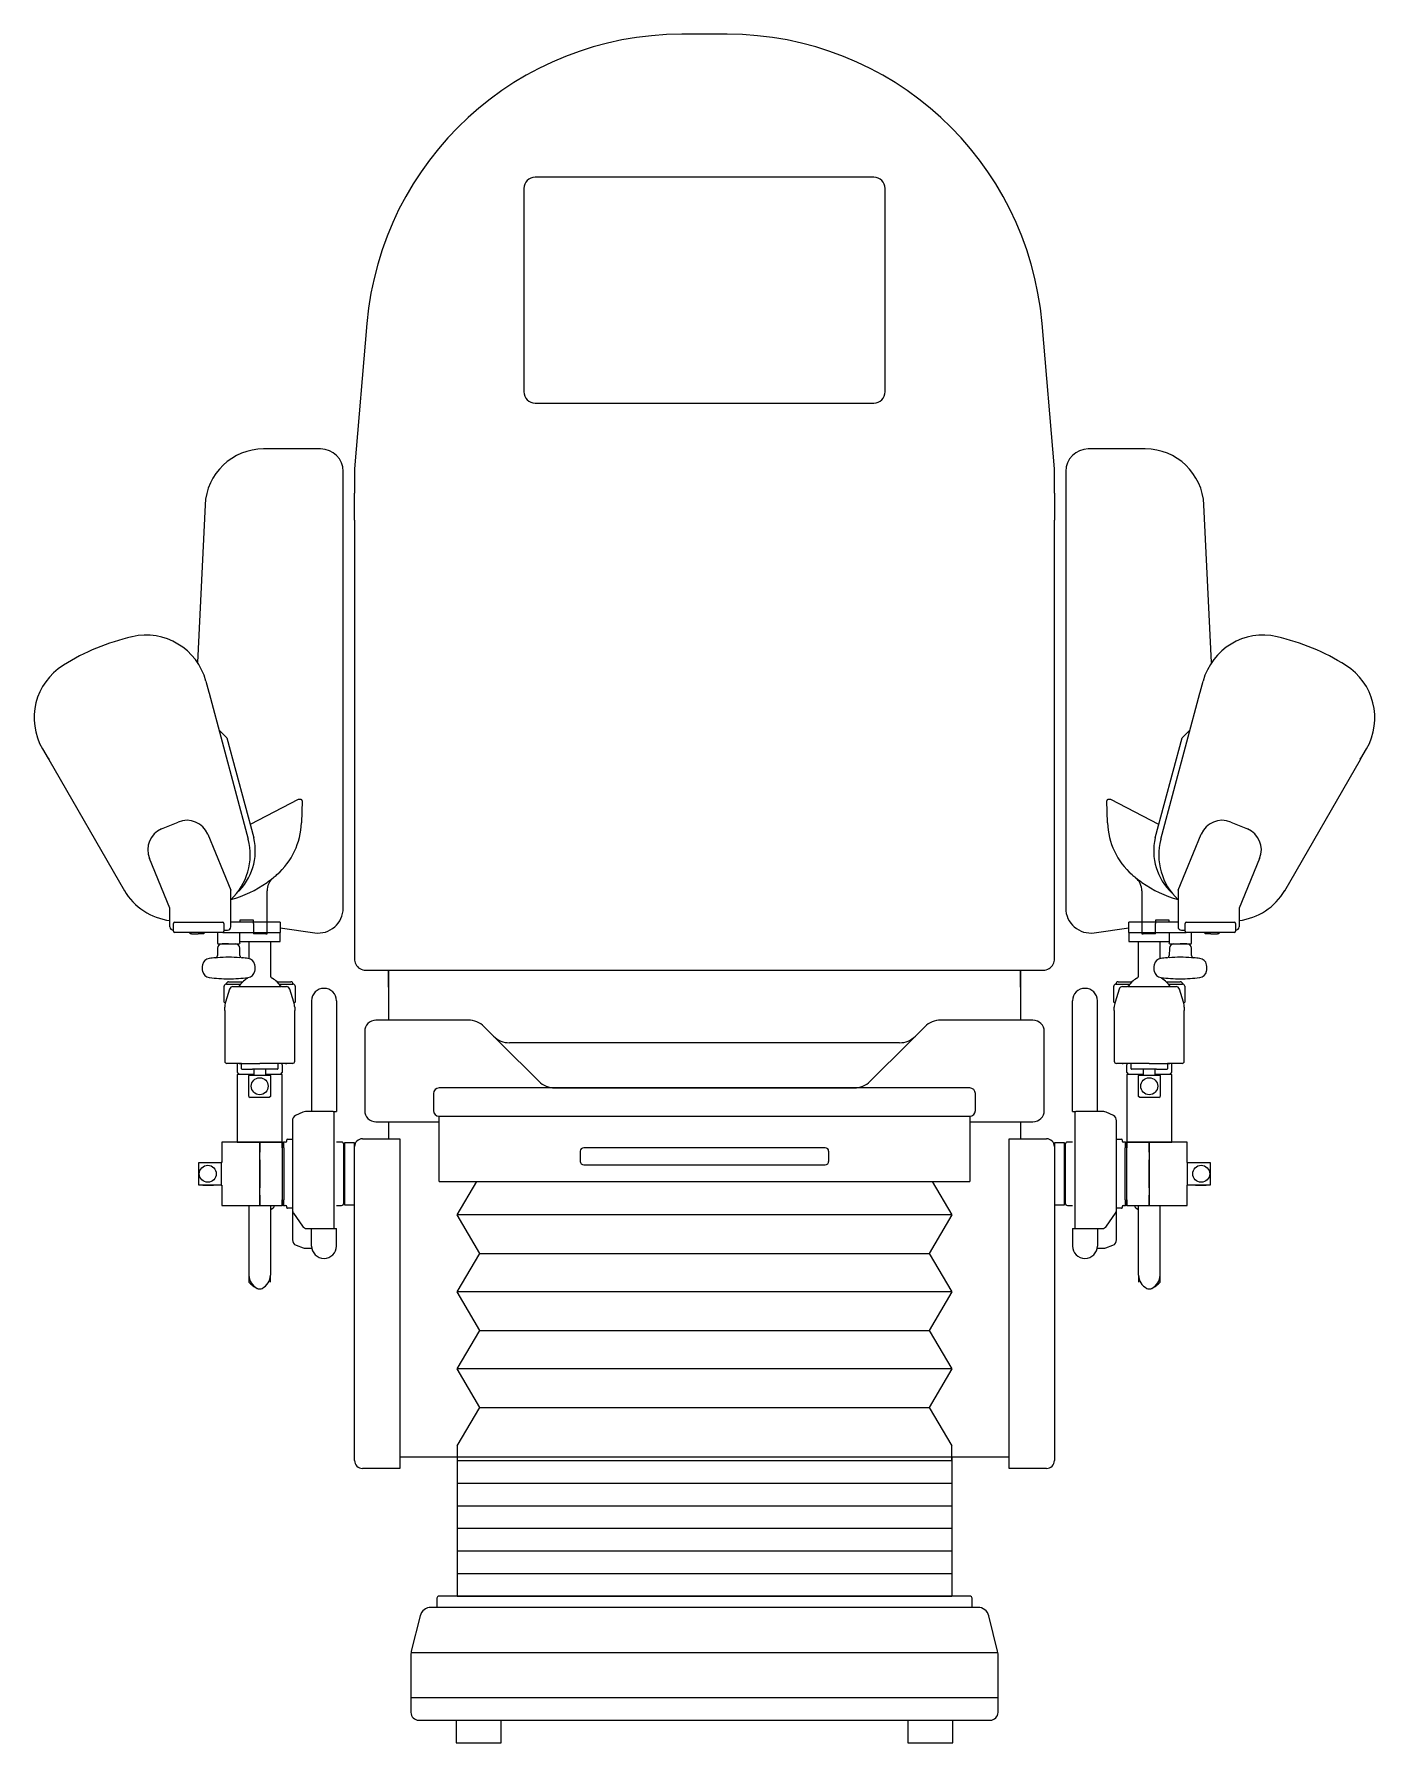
# Model space of a CAD drawing. Header units: metres. Extents: x 250.7 to 272.7, y -162.8 to -110.1.
# Drawn here: x 268.805 to 269.993, y -157.926 to -156.413 of the extents above; entities that cross this region are included whole.
import ezdxf

# ---------------------------------------------------------------- set-up
doc = ezdxf.new("R2010")
doc.units = ezdxf.units.M
doc.header["$MEASUREMENT"] = 0
doc.layers.add('A. muebles', color=152, linetype='Continuous', lineweight=15)

msp = doc.modelspace()

# ---------------------------------------------------------------- linework, layer by layer
at = {"layer": 'A. muebles'}
for p, q in [((269.3988, -156.4132), (269.3788, -156.4132)), ((269.4188, -156.4132), (269.3988, -156.4132)), ((269.5488, -156.5398), (269.2488, -156.5398)), ((269.2388, -156.5498), (269.2388, -156.7298)), ((269.5588, -156.7298), (269.5588, -156.5498)), ((269.0998, -156.6693), (269.0888, -156.7982)), ((269.7088, -156.7982), (269.6978, -156.6693)), ((269.2488, -156.7398), (269.5488, -156.7398)), ((269.0588, -156.7805), (269.0083, -156.7805)), ((269.7893, -156.7805), (269.7388, -156.7805)), ((269.0788, -157.1872), (269.0788, -156.8005)), ((269.0888, -156.7982), (269.0888, -156.8197)), ((269.7088, -156.8197), (269.7088, -156.7982)), ((269.7188, -156.8005), (269.7188, -157.1872)), ((268.9564, -156.83), (268.9496, -156.9696)), ((269.0888, -156.8437), (269.0888, -156.8197)), ((269.7088, -156.8197), (269.7088, -156.8437)), ((269.848, -156.9696), (269.8412, -156.83)), ((269.0888, -156.8437), (269.0888, -156.8897)), ((269.7088, -156.8897), (269.7088, -156.8437)), ((269.0888, -156.8847), (269.0888, -157.2322)), ((269.7088, -157.2322), (269.7088, -156.8847)), ((268.9572, -156.9862), (268.9597, -156.9958)), ((268.9597, -156.9958), (268.96, -156.9967)), ((268.96, -156.9967), (268.9947, -157.1262)), ((269.8029, -157.1262), (269.8376, -156.9967)), ((269.8376, -156.9967), (269.8379, -156.9958)), ((269.8379, -156.9958), (269.8404, -156.9862)), ((268.9688, -157.0296), (268.9758, -157.0363)), ((268.9758, -157.0363), (268.9995, -157.1249)), ((269.7981, -157.1249), (269.8219, -157.0363)), ((269.8219, -157.0363), (269.8288, -157.0296)), ((268.8124, -157.0462), (268.8174, -157.0547)), ((268.8174, -157.0547), (268.8179, -157.0556)), ((268.8179, -157.0556), (268.8849, -157.1717)), ((269.9128, -157.1717), (269.9798, -157.0556)), ((269.9798, -157.0556), (269.9803, -157.0547)), ((269.9803, -157.0547), (269.9852, -157.0462)), ((269.039, -157.091), (268.9964, -157.1131)), ((269.0415, -157.091), (269.0395, -157.0909)), ((269.0425, -157.092), (269.0418, -157.1116)), ((269.7558, -157.1116), (269.7551, -157.092)), ((269.7581, -157.0909), (269.7561, -157.091)), ((269.8013, -157.1131), (269.7586, -157.091)), ((268.9179, -157.117), (268.9327, -157.1109)), ((269.8649, -157.1109), (269.8797, -157.117)), ((268.9588, -157.1217), (268.9793, -157.1712)), ((269.8183, -157.1712), (269.8388, -157.1217)), ((268.9253, -157.1871), (268.9071, -157.1432)), ((269.8905, -157.1432), (269.8723, -157.1871)), ((268.9793, -157.1997), (268.9793, -157.1712)), ((269.0113, -157.21), (269.0113, -157.1719)), ((269.7863, -157.1719), (269.7863, -157.21)), ((269.8183, -157.1712), (269.8183, -157.1997)), ((268.9253, -157.2037), (268.9253, -157.1871)), ((269.8723, -157.1871), (269.8723, -157.2037)), ((268.9284, -157.2067), (268.9283, -157.2067)), ((268.9284, -157.2077), (268.9284, -157.2007)), ((268.9294, -157.1997), (268.9721, -157.1997)), ((268.9313, -157.2087), (268.9294, -157.2087)), ((268.9721, -157.2087), (268.9313, -157.2087)), ((268.9433, -157.21), (268.9433, -157.2087)), ((268.9443, -157.21), (268.9433, -157.21)), ((268.9443, -157.21), (268.9503, -157.21)), ((268.9553, -157.21), (268.9503, -157.21)), ((268.9553, -157.2087), (268.9553, -157.21)), ((268.9673, -157.2087), (268.9673, -157.2182)), ((268.9721, -157.2087), (269.0228, -157.2087)), ((268.9731, -157.2007), (268.9731, -157.2067)), ((268.9731, -157.2067), (268.9763, -157.2067)), ((268.9731, -157.2067), (268.9731, -157.2077)), ((269.0228, -157.1997), (268.9793, -157.1997)), ((268.9793, -157.2037), (268.9793, -157.1997)), ((268.9873, -157.2087), (268.9868, -157.2092)), ((268.9868, -157.2092), (268.9868, -157.2167)), ((268.9993, -157.1977), (268.9873, -157.1977)), ((268.9873, -157.1977), (268.9873, -157.1997)), ((268.9873, -157.2182), (268.9873, -157.2087)), ((268.9993, -157.2007), (268.9993, -157.1977)), ((268.9993, -157.2007), (268.9993, -157.21)), ((269.0043, -157.21), (268.9993, -157.21)), ((269.0103, -157.21), (269.0043, -157.21)), ((269.0103, -157.21), (269.0113, -157.21)), ((269.0228, -157.2092), (269.0223, -157.2087)), ((269.0228, -157.1997), (269.0228, -157.2087)), ((269.0228, -157.2045), (269.0537, -157.2089)), ((269.0228, -157.2167), (269.0228, -157.2092)), ((269.7439, -157.2089), (269.7748, -157.2045)), ((269.7748, -157.2087), (269.7748, -157.1997)), ((269.8183, -157.1997), (269.7748, -157.1997)), ((269.7748, -157.2087), (269.8256, -157.2087)), ((269.7753, -157.2087), (269.7748, -157.2092)), ((269.7748, -157.2092), (269.7748, -157.2167)), ((269.7863, -157.21), (269.7873, -157.21)), ((269.7933, -157.21), (269.7873, -157.21)), ((269.7983, -157.21), (269.7933, -157.21)), ((269.7983, -157.1977), (269.7983, -157.2007)), ((269.8103, -157.1977), (269.7983, -157.1977)), ((269.7983, -157.21), (269.7983, -157.2007)), ((269.8103, -157.1997), (269.8103, -157.1977)), ((269.8103, -157.2087), (269.8103, -157.2182)), ((269.8108, -157.2092), (269.8103, -157.2087)), ((269.8108, -157.2167), (269.8108, -157.2092)), ((269.8183, -157.1997), (269.8183, -157.2037)), ((269.8213, -157.2067), (269.8246, -157.2067)), ((269.8246, -157.2067), (269.8246, -157.2007)), ((269.8246, -157.2077), (269.8246, -157.2067)), ((269.8256, -157.1997), (269.8683, -157.1997)), ((269.8663, -157.2087), (269.8256, -157.2087)), ((269.8303, -157.2182), (269.8303, -157.2087)), ((269.8423, -157.21), (269.8423, -157.2087)), ((269.8473, -157.21), (269.8423, -157.21)), ((269.8473, -157.21), (269.8533, -157.21)), ((269.8543, -157.21), (269.8533, -157.21)), ((269.8543, -157.2087), (269.8543, -157.21)), ((269.8683, -157.2087), (269.8663, -157.2087)), ((269.8693, -157.2007), (269.8693, -157.2077)), ((269.8693, -157.2067), (269.8693, -157.2067)), ((268.9673, -157.2182), (268.9678, -157.2187)), ((268.9673, -157.2182), (268.9678, -157.2187)), ((268.9675, -157.2227), (268.9673, -157.2292)), ((268.9678, -157.2187), (268.9723, -157.2187)), ((268.9773, -157.2187), (268.9715, -157.2187)), ((268.9723, -157.2187), (268.9823, -157.2187)), ((268.9815, -157.2187), (268.9823, -157.2187)), ((268.9823, -157.2187), (268.9868, -157.2187)), ((268.9823, -157.2187), (268.9868, -157.2187)), ((268.9823, -157.2187), (268.9868, -157.2187)), ((268.9868, -157.2167), (269.0228, -157.2167)), ((268.9873, -157.2182), (268.9868, -157.2187)), ((268.9873, -157.2292), (268.9871, -157.2227)), ((268.9953, -157.2167), (268.9953, -157.2318)), ((269.0143, -157.2167), (269.0143, -157.2467)), ((269.7748, -157.2167), (269.8108, -157.2167)), ((269.7833, -157.2467), (269.7833, -157.2167)), ((269.8023, -157.2318), (269.8023, -157.2167)), ((269.8108, -157.2187), (269.8103, -157.2182)), ((269.8106, -157.2227), (269.8103, -157.2292)), ((269.8108, -157.2187), (269.8153, -157.2187)), ((269.8108, -157.2187), (269.8153, -157.2187)), ((269.8108, -157.2187), (269.8153, -157.2187)), ((269.8153, -157.2187), (269.8253, -157.2187)), ((269.8153, -157.2187), (269.8161, -157.2187)), ((269.8261, -157.2187), (269.8203, -157.2187)), ((269.8253, -157.2187), (269.8298, -157.2187)), ((269.8298, -157.2187), (269.8303, -157.2182)), ((269.8298, -157.2187), (269.8303, -157.2182)), ((269.8303, -157.2292), (269.8301, -157.2227)), ((268.9753, -157.2544), (268.9878, -157.2544)), ((268.9773, -157.2524), (268.9897, -157.2524)), ((269.02, -157.2524), (269.0323, -157.2524)), ((269.0219, -157.2544), (269.0343, -157.2544)), ((269.0988, -157.2422), (269.3988, -157.2422)), ((269.1088, -157.2422), (269.3988, -157.2422)), ((269.1188, -157.2572), (269.1188, -157.2422)), ((269.1188, -157.2422), (269.1188, -157.2864)), ((269.3988, -157.2422), (269.6988, -157.2422)), ((269.3988, -157.2422), (269.6888, -157.2422)), ((269.6788, -157.2572), (269.6788, -157.2422)), ((269.6788, -157.2422), (269.6788, -157.2864)), ((269.7633, -157.2544), (269.7758, -157.2544)), ((269.7653, -157.2524), (269.7777, -157.2524)), ((269.808, -157.2524), (269.8203, -157.2524)), ((269.8099, -157.2544), (269.8223, -157.2544)), ((268.9733, -157.2704), (268.9733, -157.2564)), ((268.9733, -157.2704), (268.9743, -157.2713)), ((268.9782, -157.2588), (268.9745, -157.2705)), ((268.981, -157.2567), (268.9856, -157.2567)), ((268.9856, -157.2567), (268.9861, -157.2567)), ((268.9861, -157.2567), (269.0235, -157.2567)), ((269.024, -157.2567), (269.0235, -157.2567)), ((269.024, -157.2567), (269.0286, -157.2567)), ((269.024, -157.2567), (269.0286, -157.2567)), ((269.0351, -157.2705), (269.0315, -157.2588)), ((269.0363, -157.2704), (269.0354, -157.2713)), ((269.0363, -157.2564), (269.0363, -157.2704)), ((269.0508, -157.2692), (269.0508, -157.2894)), ((269.0728, -157.2692), (269.0728, -157.2894)), ((269.7248, -157.2894), (269.7248, -157.2692)), ((269.7468, -157.2894), (269.7468, -157.2692)), ((269.7613, -157.2704), (269.7613, -157.2564)), ((269.7623, -157.2713), (269.7613, -157.2704)), ((269.7662, -157.2588), (269.7625, -157.2705)), ((269.769, -157.2567), (269.7736, -157.2567)), ((269.769, -157.2567), (269.7736, -157.2567)), ((269.7741, -157.2567), (269.7736, -157.2567)), ((269.7741, -157.2567), (269.8115, -157.2567)), ((269.8115, -157.2567), (269.812, -157.2567)), ((269.812, -157.2567), (269.8166, -157.2567)), ((269.8231, -157.2705), (269.8195, -157.2588)), ((269.8234, -157.2713), (269.8243, -157.2704)), ((269.8243, -157.2564), (269.8243, -157.2704)), ((268.9738, -157.2777), (268.9738, -157.275)), ((268.9738, -157.2777), (268.9738, -157.3227)), ((269.0358, -157.275), (269.0358, -157.2777)), ((269.0358, -157.3227), (269.0358, -157.2777)), ((269.0358, -157.3227), (269.0358, -157.2777)), ((269.7618, -157.2777), (269.7618, -157.275)), ((269.7618, -157.2777), (269.7618, -157.3227)), ((269.7618, -157.2777), (269.7618, -157.3227)), ((269.8238, -157.275), (269.8238, -157.2777)), ((269.8238, -157.3227), (269.8238, -157.2777)), ((269.0508, -157.2894), (269.0508, -157.3673)), ((269.0728, -157.2894), (269.0728, -157.3673)), ((269.0978, -157.2964), (269.0978, -157.3664)), ((269.1895, -157.2864), (269.1078, -157.2864)), ((269.2037, -157.2922), (269.212, -157.3005)), ((269.212, -157.3005), (269.2178, -157.3064)), ((269.5857, -157.3005), (269.5798, -157.3064)), ((269.594, -157.2922), (269.5857, -157.3005)), ((269.6898, -157.2864), (269.6081, -157.2864)), ((269.6998, -157.3664), (269.6998, -157.2964)), ((269.7248, -157.3673), (269.7248, -157.2894)), ((269.7468, -157.3673), (269.7468, -157.2894)), ((269.2178, -157.3064), (269.252, -157.3405)), ((269.5715, -157.3064), (269.2261, -157.3064)), ((269.5798, -157.3064), (269.5457, -157.3405)), ((268.9866, -157.3247), (268.9758, -157.3247)), ((268.9866, -157.3247), (268.9758, -157.3247)), ((268.9866, -157.3247), (268.9758, -157.3247)), ((268.9808, -157.3247), (268.9808, -157.3249)), ((268.9818, -157.3249), (268.9808, -157.3249)), ((268.9888, -157.3249), (268.9818, -157.3249)), ((268.9888, -157.3249), (268.9818, -157.3249)), ((268.9848, -157.3249), (268.9848, -157.3324)), ((268.9866, -157.3247), (269.0048, -157.3247)), ((268.9866, -157.3247), (269.0048, -157.3247)), ((268.9888, -157.3259), (268.9888, -157.3249)), ((268.9888, -157.3259), (268.9888, -157.3249)), ((268.9888, -157.3262), (268.9888, -157.3259)), ((268.9888, -157.3262), (268.9888, -157.3259)), ((268.9888, -157.3286), (268.9888, -157.3262)), ((268.9888, -157.3289), (268.9888, -157.3286)), ((268.9888, -157.3294), (268.9888, -157.3289)), ((268.9888, -157.3294), (268.9888, -157.3289)), ((268.9893, -157.3299), (268.9985, -157.3299)), ((269.0006, -157.3299), (268.9985, -157.3299)), ((268.9998, -157.335), (268.9998, -157.3299)), ((269.009, -157.3299), (269.0006, -157.3299)), ((269.0338, -157.3247), (269.0048, -157.3247)), ((269.0203, -157.3299), (269.009, -157.3299)), ((269.0098, -157.3299), (269.0098, -157.335)), ((269.0208, -157.3249), (269.0208, -157.3294)), ((269.0278, -157.3249), (269.0208, -157.3249)), ((269.0278, -157.3249), (269.0208, -157.3249)), ((269.0248, -157.3259), (269.0248, -157.3249)), ((269.0248, -157.3259), (269.0248, -157.3324)), ((269.0278, -157.3249), (269.0288, -157.3249)), ((269.0278, -157.3249), (269.0288, -157.3249)), ((269.0288, -157.3249), (269.0288, -157.3247)), ((269.7928, -157.3247), (269.7638, -157.3247)), ((269.7688, -157.3247), (269.7688, -157.3249)), ((269.7688, -157.3249), (269.7698, -157.3249)), ((269.7688, -157.3249), (269.7698, -157.3249)), ((269.7768, -157.3249), (269.7698, -157.3249)), ((269.7768, -157.3249), (269.7698, -157.3249)), ((269.7728, -157.3249), (269.7728, -157.3259)), ((269.7728, -157.3324), (269.7728, -157.3259)), ((269.7768, -157.3294), (269.7768, -157.3249)), ((269.7886, -157.3299), (269.7773, -157.3299)), ((269.7878, -157.335), (269.7878, -157.3299)), ((269.797, -157.3299), (269.7886, -157.3299)), ((269.7928, -157.3247), (269.811, -157.3247)), ((269.7928, -157.3247), (269.811, -157.3247)), ((269.7992, -157.3299), (269.797, -157.3299)), ((269.7978, -157.3299), (269.7978, -157.335)), ((269.7992, -157.3299), (269.8083, -157.3299)), ((269.8158, -157.3249), (269.8088, -157.3249)), ((269.8088, -157.3249), (269.8088, -157.3259)), ((269.8158, -157.3249), (269.8088, -157.3249)), ((269.8088, -157.3249), (269.8088, -157.3259)), ((269.8088, -157.3259), (269.8088, -157.3262)), ((269.8088, -157.3259), (269.8088, -157.3262)), ((269.8088, -157.3262), (269.8088, -157.3286)), ((269.8088, -157.3286), (269.8088, -157.3289)), ((269.8088, -157.3289), (269.8088, -157.3294)), ((269.8088, -157.3289), (269.8088, -157.3294)), ((269.8218, -157.3247), (269.811, -157.3247)), ((269.8218, -157.3247), (269.811, -157.3247)), ((269.8218, -157.3247), (269.811, -157.3247)), ((269.8128, -157.3324), (269.8128, -157.3249)), ((269.8168, -157.3249), (269.8158, -157.3249)), ((269.8168, -157.3249), (269.8168, -157.3247)), ((268.9868, -157.3344), (268.9848, -157.3324)), ((268.9868, -157.3344), (268.9848, -157.3324)), ((268.9998, -157.3344), (268.9848, -157.3344)), ((268.9848, -157.3344), (268.9848, -157.3944)), ((268.9953, -157.3355), (268.9958, -157.335)), ((268.9953, -157.354), (268.9953, -157.3355)), ((268.9958, -157.335), (269.0138, -157.335)), ((269.0248, -157.3344), (269.0098, -157.3344)), ((269.0138, -157.335), (269.0143, -157.3355)), ((269.0143, -157.3355), (269.0143, -157.354)), ((269.0248, -157.3324), (269.0228, -157.3344)), ((269.0248, -157.3324), (269.0228, -157.3344)), ((269.0248, -157.3944), (269.0248, -157.3344)), ((269.7748, -157.3344), (269.7728, -157.3324)), ((269.7748, -157.3344), (269.7728, -157.3324)), ((269.7878, -157.3344), (269.7728, -157.3344)), ((269.7728, -157.3344), (269.7728, -157.3944)), ((269.7833, -157.3355), (269.7838, -157.335)), ((269.7833, -157.354), (269.7833, -157.3355)), ((269.7838, -157.335), (269.8018, -157.335)), ((269.8128, -157.3344), (269.7978, -157.3344)), ((269.8018, -157.335), (269.8023, -157.3355)), ((269.8023, -157.3355), (269.8023, -157.354)), ((269.8128, -157.3324), (269.8108, -157.3344)), ((269.8128, -157.3324), (269.8108, -157.3344)), ((269.8128, -157.3944), (269.8128, -157.3344)), ((268.9953, -157.354), (268.9963, -157.355)), ((268.9953, -157.354), (268.9963, -157.355)), ((269.0133, -157.355), (268.9963, -157.355)), ((269.0133, -157.355), (268.9963, -157.355)), ((269.0143, -157.354), (269.0133, -157.355)), ((269.1588, -157.3514), (269.1588, -157.3664)), ((269.3988, -157.3464), (269.1638, -157.3464)), ((269.2661, -157.3464), (269.5315, -157.3464)), ((269.6338, -157.3464), (269.3988, -157.3464)), ((269.6388, -157.3664), (269.6388, -157.3514)), ((269.7843, -157.355), (269.7833, -157.354)), ((269.8013, -157.355), (269.7843, -157.355)), ((269.8013, -157.355), (269.7843, -157.355)), ((269.8013, -157.355), (269.8023, -157.354)), ((269.8013, -157.355), (269.8023, -157.354)), ((269.0338, -157.3754), (269.0338, -157.4544)), ((269.0431, -157.3678), (269.0366, -157.3709)), ((269.0698, -157.3673), (269.0453, -157.3673)), ((269.0698, -157.3673), (269.0728, -157.3673)), ((269.0708, -157.47), (269.0708, -157.3683)), ((269.1078, -157.3764), (269.1638, -157.3764)), ((269.1188, -157.3764), (269.1188, -157.3914)), ((269.1638, -157.4294), (269.1638, -157.3714)), ((269.1638, -157.3714), (269.3988, -157.3714)), ((269.3988, -157.3714), (269.6338, -157.3714)), ((269.6338, -157.3714), (269.6338, -157.4294)), ((269.6338, -157.3764), (269.6898, -157.3764)), ((269.6788, -157.3764), (269.6788, -157.3914)), ((269.7248, -157.3673), (269.7278, -157.3673)), ((269.7268, -157.3683), (269.7268, -157.47)), ((269.7524, -157.3673), (269.7278, -157.3673)), ((269.761, -157.3709), (269.7545, -157.3678)), ((269.7638, -157.4544), (269.7638, -157.3754)), ((269.0958, -157.3914), (269.1288, -157.3914)), ((269.1288, -157.3914), (269.1288, -157.6834)), ((269.6688, -157.3914), (269.7018, -157.3914)), ((269.6688, -157.6834), (269.6688, -157.3914)), ((268.9713, -157.3944), (268.9713, -157.4124)), ((269.0048, -157.3944), (268.9713, -157.3944)), ((268.9848, -157.3944), (269.0248, -157.3944)), ((269.0048, -157.3944), (269.0048, -157.4034)), ((269.0073, -157.3944), (269.0048, -157.3944)), ((269.0048, -157.4034), (269.0048, -157.3944)), ((269.0048, -157.4414), (269.0048, -157.4034)), ((269.0183, -157.3944), (269.0073, -157.3944)), ((269.0248, -157.3944), (269.0183, -157.3944)), ((269.0248, -157.3994), (269.0248, -157.3944)), ((269.0248, -157.3954), (269.0248, -157.3994)), ((269.0248, -157.3994), (269.0248, -157.4224)), ((269.0263, -157.3944), (269.0258, -157.3944)), ((269.0263, -157.3994), (269.0263, -157.3944)), ((269.0278, -157.3944), (269.0263, -157.3944)), ((269.0263, -157.3994), (269.0263, -157.4454)), ((269.0288, -157.3934), (269.0288, -157.3924)), ((269.0293, -157.3919), (269.0338, -157.3919)), ((269.0773, -157.3944), (269.0728, -157.3944)), ((269.0793, -157.4464), (269.0793, -157.3964)), ((269.0793, -157.4484), (269.0793, -157.3984)), ((269.0798, -157.3949), (269.0798, -157.4224)), ((269.0888, -157.3949), (269.0798, -157.3949)), ((269.0888, -157.4224), (269.0888, -157.3949)), ((269.0888, -157.6764), (269.0888, -157.3984)), ((269.2888, -157.4024), (269.2888, -157.4114)), ((269.5058, -157.3994), (269.2918, -157.3994)), ((269.5088, -157.4024), (269.5088, -157.4114)), ((269.7178, -157.3949), (269.7088, -157.3949)), ((269.7088, -157.3949), (269.7088, -157.4224)), ((269.7088, -157.3984), (269.7088, -157.6764)), ((269.7178, -157.4224), (269.7178, -157.3949)), ((269.7183, -157.3964), (269.7183, -157.4464)), ((269.7183, -157.3984), (269.7183, -157.4484)), ((269.7248, -157.3944), (269.7203, -157.3944)), ((269.7638, -157.3919), (269.7683, -157.3919)), ((269.7688, -157.3924), (269.7688, -157.3934)), ((269.7713, -157.3944), (269.7698, -157.3944)), ((269.7718, -157.3944), (269.7713, -157.3944)), ((269.7713, -157.3944), (269.7713, -157.3994)), ((269.7713, -157.4454), (269.7713, -157.3994)), ((269.7793, -157.3944), (269.7728, -157.3944)), ((269.7728, -157.3944), (269.7728, -157.3994)), ((269.7728, -157.3944), (269.8128, -157.3944)), ((269.7728, -157.3994), (269.7728, -157.3954)), ((269.7728, -157.4224), (269.7728, -157.3994)), ((269.7903, -157.3944), (269.7793, -157.3944)), ((269.7928, -157.3944), (269.7903, -157.3944)), ((269.7928, -157.4034), (269.7928, -157.3944)), ((269.8263, -157.3944), (269.7928, -157.3944)), ((269.7928, -157.3944), (269.7928, -157.4034)), ((269.7928, -157.4034), (269.7928, -157.4414)), ((269.8263, -157.4124), (269.8263, -157.3944)), ((268.9508, -157.4324), (268.9508, -157.4124)), ((268.9508, -157.4124), (268.9708, -157.4124)), ((268.9708, -157.4124), (268.9708, -157.4159)), ((268.9713, -157.4124), (268.9708, -157.4124)), ((268.9708, -157.4124), (268.9708, -157.4324)), ((269.0048, -157.41), (269.0048, -157.4348)), ((269.2918, -157.4144), (269.5058, -157.4144)), ((269.7928, -157.4348), (269.7928, -157.41)), ((269.8268, -157.4124), (269.8263, -157.4124)), ((269.8268, -157.4159), (269.8268, -157.4124)), ((269.8268, -157.4124), (269.8468, -157.4124)), ((269.8268, -157.4324), (269.8268, -157.4124)), ((269.8468, -157.4124), (269.8468, -157.4324)), ((268.9708, -157.4324), (268.9508, -157.4324)), ((268.9543, -157.4324), (268.9563, -157.4324)), ((268.9563, -157.4324), (268.9613, -157.4324)), ((268.9604, -157.4324), (268.9638, -157.4324)), ((268.9613, -157.4324), (268.9633, -157.4324)), ((268.9708, -157.4289), (268.9708, -157.4324)), ((268.9708, -157.4324), (268.9713, -157.4324)), ((268.9713, -157.4324), (268.9713, -157.4504)), ((269.0248, -157.4224), (269.0248, -157.4454)), ((269.0798, -157.4224), (269.0798, -157.4499)), ((269.0888, -157.4499), (269.0888, -157.4224)), ((269.1638, -157.4294), (269.3988, -157.4294)), ((269.1798, -157.4589), (269.1971, -157.4294)), ((269.3988, -157.4294), (269.6338, -157.4294)), ((269.6005, -157.4294), (269.6178, -157.4589)), ((269.7088, -157.4224), (269.7088, -157.4499)), ((269.7178, -157.4499), (269.7178, -157.4224)), ((269.7728, -157.4454), (269.7728, -157.4224)), ((269.8263, -157.4504), (269.8263, -157.4324)), ((269.8263, -157.4324), (269.8268, -157.4324)), ((269.8268, -157.4324), (269.8268, -157.4289)), ((269.8468, -157.4324), (269.8268, -157.4324)), ((269.8338, -157.4324), (269.8372, -157.4324)), ((269.8343, -157.4324), (269.8363, -157.4324)), ((269.8363, -157.4324), (269.8413, -157.4324)), ((269.8413, -157.4324), (269.8433, -157.4324)), ((268.9713, -157.4504), (268.9878, -157.4504)), ((268.9878, -157.4504), (269.0008, -157.4504)), ((268.9953, -157.4504), (268.9953, -157.5122)), ((269.0008, -157.4504), (269.0048, -157.4504)), ((269.0048, -157.4414), (269.0048, -157.4504)), ((269.0048, -157.4504), (269.0048, -157.4414)), ((269.0048, -157.4504), (269.0073, -157.4504)), ((269.0073, -157.4504), (269.0183, -157.4504)), ((269.0143, -157.4504), (269.0143, -157.5122)), ((269.0153, -157.4539), (269.0173, -157.4519)), ((269.0173, -157.4504), (269.0173, -157.4519)), ((269.0183, -157.4504), (269.0248, -157.4504)), ((269.0248, -157.4504), (269.0248, -157.4454)), ((269.0248, -157.4454), (269.0248, -157.4494)), ((269.0258, -157.4504), (269.0263, -157.4504)), ((269.0263, -157.4504), (269.0263, -157.4454)), ((269.0263, -157.4504), (269.0278, -157.4504)), ((269.0288, -157.4524), (269.0288, -157.4514)), ((269.0728, -157.4504), (269.0773, -157.4504)), ((269.0798, -157.4499), (269.0888, -157.4499)), ((269.7088, -157.4499), (269.7178, -157.4499)), ((269.7203, -157.4504), (269.7248, -157.4504)), ((269.7688, -157.4514), (269.7688, -157.4524)), ((269.7698, -157.4504), (269.7713, -157.4504)), ((269.7713, -157.4454), (269.7713, -157.4504)), ((269.7713, -157.4504), (269.7718, -157.4504)), ((269.7728, -157.4454), (269.7728, -157.4504)), ((269.7728, -157.4494), (269.7728, -157.4454)), ((269.7728, -157.4504), (269.7793, -157.4504)), ((269.7793, -157.4504), (269.7903, -157.4504)), ((269.7803, -157.4519), (269.7803, -157.4504)), ((269.7803, -157.4519), (269.7823, -157.4539)), ((269.7833, -157.5122), (269.7833, -157.4504)), ((269.7903, -157.4504), (269.7928, -157.4504)), ((269.7928, -157.4504), (269.7928, -157.4414)), ((269.7928, -157.4414), (269.7928, -157.4504)), ((269.7928, -157.4504), (269.7968, -157.4504)), ((269.7968, -157.4504), (269.8098, -157.4504)), ((269.8023, -157.5122), (269.8023, -157.4504)), ((269.8098, -157.4504), (269.8263, -157.4504)), ((269.0153, -157.4539), (269.0143, -157.4539)), ((269.0338, -157.4529), (269.0293, -157.4529)), ((269.0338, -157.4544), (269.0338, -157.456)), ((269.0338, -157.456), (269.0338, -157.481)), ((269.0347, -157.4573), (269.0426, -157.4688)), ((269.1998, -157.493), (269.1798, -157.4589)), ((269.3498, -157.4589), (269.1798, -157.4589)), ((269.6178, -157.4589), (269.3498, -157.4589)), ((269.6178, -157.4589), (269.5978, -157.493)), ((269.755, -157.4688), (269.7629, -157.4573)), ((269.7683, -157.4529), (269.7638, -157.4529)), ((269.7638, -157.456), (269.7638, -157.4544)), ((269.7638, -157.481), (269.7638, -157.456)), ((269.7833, -157.4539), (269.7823, -157.4539)), ((269.0467, -157.471), (269.0698, -157.471)), ((269.0508, -157.4864), (269.0508, -157.471)), ((269.0698, -157.471), (269.0728, -157.471)), ((269.0728, -157.4765), (269.0728, -157.471)), ((269.0728, -157.4864), (269.0728, -157.4765)), ((269.7248, -157.471), (269.7278, -157.471)), ((269.7248, -157.471), (269.7248, -157.4765)), ((269.7248, -157.4765), (269.7248, -157.4864)), ((269.7278, -157.471), (269.7509, -157.471)), ((269.7468, -157.471), (269.7468, -157.4864)), ((269.037, -157.4856), (269.0432, -157.488)), ((269.045, -157.4884), (269.051, -157.4884)), ((269.1798, -157.527), (269.1998, -157.493)), ((269.1998, -157.493), (269.3498, -157.493)), ((269.3498, -157.493), (269.5978, -157.493)), ((269.5978, -157.493), (269.6178, -157.527)), ((269.7466, -157.4884), (269.7526, -157.4884)), ((269.7544, -157.488), (269.7606, -157.4856)), ((268.9953, -157.5122), (268.9953, -157.5183)), ((269.0143, -157.5183), (269.0143, -157.5122)), ((269.0143, -157.5183), (269.0143, -157.5122)), ((269.7833, -157.5122), (269.7833, -157.5183)), ((269.7833, -157.5122), (269.7833, -157.5183)), ((269.8023, -157.5183), (269.8023, -157.5122)), ((269.1998, -157.5611), (269.1798, -157.527)), ((269.3498, -157.527), (269.1798, -157.527)), ((269.6178, -157.527), (269.3498, -157.527)), ((269.6178, -157.527), (269.5978, -157.5611)), ((269.1798, -157.5952), (269.1998, -157.5611)), ((269.1998, -157.5611), (269.3498, -157.5611)), ((269.3498, -157.5611), (269.5978, -157.5611)), ((269.5978, -157.5611), (269.6178, -157.5952)), ((269.1998, -157.6293), (269.1798, -157.5952)), ((269.3498, -157.5952), (269.1798, -157.5952)), ((269.6178, -157.5952), (269.3498, -157.5952)), ((269.6178, -157.5952), (269.5978, -157.6293)), ((269.1798, -157.6634), (269.1998, -157.6293)), ((269.1998, -157.6293), (269.3498, -157.6293)), ((269.3498, -157.6293), (269.5978, -157.6293)), ((269.5978, -157.6293), (269.6178, -157.6634)), ((269.1798, -157.6634), (269.1798, -157.6734)), ((269.6178, -157.6764), (269.6178, -157.6634)), ((269.6688, -157.6734), (269.1288, -157.6734)), ((269.1798, -157.6734), (269.1798, -157.7964)), ((269.1798, -157.6764), (269.6178, -157.6764)), ((269.6178, -157.6734), (269.6178, -157.7964)), ((269.1288, -157.6834), (269.0958, -157.6834)), ((269.7018, -157.6834), (269.6688, -157.6834)), ((269.1798, -157.6964), (269.6178, -157.6964)), ((269.1798, -157.7164), (269.6178, -157.7164)), ((269.1798, -157.7364), (269.6178, -157.7364)), ((269.1798, -157.7564), (269.6178, -157.7564)), ((269.1798, -157.7764), (269.6178, -157.7764)), ((269.1618, -157.7984), (269.1618, -157.8064)), ((269.6338, -157.7964), (269.1638, -157.7964)), ((269.1798, -157.7964), (269.6178, -157.7964)), ((269.6358, -157.8064), (269.6358, -157.7984)), ((269.1469, -157.814), (269.1391, -157.8452)), ((269.641, -157.8064), (269.1566, -157.8064)), ((269.6585, -157.8452), (269.6507, -157.814)), ((269.1388, -157.8476), (269.1388, -157.8994)), ((269.1394, -157.8464), (269.6582, -157.8464)), ((269.6588, -157.8994), (269.6588, -157.8476)), ((269.6588, -157.8864), (269.1388, -157.8864)), ((269.1458, -157.9064), (269.6518, -157.9064)), ((269.1788, -157.9064), (269.1788, -157.9264)), ((269.2188, -157.9264), (269.2188, -157.9064)), ((269.5788, -157.9064), (269.5788, -157.9264)), ((269.6188, -157.9264), (269.6188, -157.9064)), ((269.1788, -157.9264), (269.2188, -157.9264)), ((269.5788, -157.9264), (269.6188, -157.9264))]:
    msp.add_line(p, q, dxfattribs=at)
for centre in [(269.0048, -157.3449), (269.7928, -157.3449), (268.9588, -157.4224), (269.8388, -157.4224)]:
    msp.add_circle(centre, 0.0075, dxfattribs=at)
for centre, radius, start, end in [((269.3788, -156.6932), 0.28, 90, 175.1127), ((269.4188, -156.6932), 0.28, 4.8873, 90), ((269.2488, -156.5498), 0.01, 90, 180), ((269.5488, -156.5498), 0.01, 0, 90), ((269.2488, -156.7298), 0.01, 180, 270), ((269.5488, -156.7298), 0.01, 270, 0), ((269.0083, -156.8325), 0.052, 90, 177.2208), ((269.0588, -156.8005), 0.02, 0, 90), ((269.7388, -156.8005), 0.02, 90, 180), ((269.7893, -156.8325), 0.052, 2.7792, 90), ((268.9368, -157.1417), 0.2, 103.0423, 121.9577), ((268.9041, -157.0004), 0.055, 15, 103.0423), ((269.8936, -157.0004), 0.055, 76.9577, 165), ((269.8609, -157.1417), 0.2, 58.0423, 76.9577), ((268.86, -157.0187), 0.055, 121.9577, 210), ((269.9376, -157.0187), 0.055, 330, 58.0423), ((268.8187, -157.0551), 0.001, 120, 210), ((269.9789, -157.0551), 0.001, 330, 60), ((269.0395, -157.0919), 0.001, 88, 117.3874), ((269.0415, -157.092), 0.001, 358, 88), ((269.7561, -157.092), 0.001, 92, 182), ((269.7581, -157.0919), 0.001, 62.6126, 92), ((268.9256, -157.1355), 0.02, 112.5, 202.5), ((268.9403, -157.1294), 0.02, 22.5, 112.5), ((268.9778, -157.1094), 0.064, 311.3576, 358), ((269.8198, -157.1094), 0.064, 182, 228.6424), ((269.8573, -157.1294), 0.02, 67.5, 157.5), ((269.8721, -157.1355), 0.02, 337.5, 67.5), ((268.9414, -157.1398), 0.055, 313.6829, 14.3201), ((268.9504, -157.1366), 0.0505, 312.7652, 13.4313), ((269.8472, -157.1366), 0.0505, 166.5687, 227.2348), ((269.8562, -157.1398), 0.055, 165.6799, 226.3171), ((268.9514, -157.0794), 0.104, 285.5506, 305.1548), ((268.9514, -157.0794), 0.104, 305.1548, 308.9955), ((269.0263, -157.1719), 0.015, 128.9955, 180), ((268.9514, -157.0794), 0.104, 308.9955, 311.3576), ((269.8462, -157.0794), 0.104, 228.6424, 231.0045), ((269.8462, -157.0794), 0.104, 231.0045, 234.8452), ((269.7713, -157.1719), 0.015, 0, 51.0045), ((269.8462, -157.0794), 0.104, 234.8452, 254.4494), ((268.9322, -157.1436), 0.055, 210.6799, 262.8406), ((269.8655, -157.1436), 0.055, 277.1594, 329.3201), ((269.0568, -157.1872), 0.022, 261.8699, 0), ((269.7408, -157.1872), 0.022, 180, 278.1301), ((268.9283, -157.2037), 0.003, 180, 270), ((268.9294, -157.2007), 0.001, 90, 180), ((268.9294, -157.2077), 0.001, 180, 270), ((268.9721, -157.2007), 0.001, 0, 90), ((268.9721, -157.2077), 0.001, 270, 0), ((268.9763, -157.2037), 0.003, 270, 0), ((269.8213, -157.2037), 0.003, 180, 270), ((269.8256, -157.2007), 0.001, 90, 180), ((269.8256, -157.2077), 0.001, 180, 270), ((269.8683, -157.2007), 0.001, 0, 90), ((269.8683, -157.2077), 0.001, 270, 0), ((269.8693, -157.2037), 0.003, 270, 0), ((268.9715, -157.2227), 0.004, 90, 180), ((268.9831, -157.2227), 0.004, 0, 90), ((269.8146, -157.2227), 0.004, 90, 180), ((269.8261, -157.2227), 0.004, 0, 90), ((268.9688, -157.2402), 0.015, 168.7236, 191.2764), ((268.961, -157.2386), 0.007, 96.5579, 168.7236), ((268.9773, -157.3807), 0.15, 94.5281, 96.5579), ((268.9653, -157.2292), 0.002, 274.5281, 0), ((268.9653, -157.2292), 0.002, 274.5281, 0), ((268.9773, -157.3807), 0.15, 93.8226, 94.5281), ((268.9773, -157.3807), 0.15, 90, 93.8226), ((268.9773, -157.3807), 0.15, 86.1774, 90), ((268.9773, -157.3807), 0.15, 86.1774, 90), ((268.9893, -157.2292), 0.002, 180, 265.4719), ((268.9773, -157.3807), 0.15, 83.4421, 85.4719), ((268.9936, -157.2386), 0.007, 11.2764, 83.4421), ((268.9936, -157.2386), 0.007, 11.2764, 83.4421), ((268.9858, -157.2402), 0.015, 348.7236, 11.2764), ((269.0988, -157.2322), 0.01, 180, 206.7437), ((269.0988, -157.2322), 0.01, 206.7437, 270), ((269.6988, -157.2322), 0.01, 270, 333.2563), ((269.6988, -157.2322), 0.01, 333.2563, 0), ((269.8118, -157.2402), 0.015, 168.7236, 191.2764), ((269.804, -157.2386), 0.007, 96.5579, 168.7236), ((269.804, -157.2386), 0.007, 96.5579, 168.7236), ((269.8203, -157.3807), 0.15, 94.5281, 96.5579), ((269.8083, -157.2292), 0.002, 274.5281, 0), ((269.8203, -157.3807), 0.15, 90, 93.8226), ((269.8203, -157.3807), 0.15, 90, 93.8226), ((269.8203, -157.3807), 0.15, 86.1774, 90), ((269.8323, -157.2292), 0.002, 180, 265.4719), ((269.8323, -157.2292), 0.002, 180, 265.4719), ((269.8203, -157.3807), 0.15, 85.4719, 86.1774), ((269.8203, -157.3807), 0.15, 83.4421, 85.4719), ((269.8367, -157.2386), 0.007, 11.2764, 83.4421), ((269.8288, -157.2402), 0.015, 348.7236, 11.2764), ((268.961, -157.2417), 0.007, 191.2764, 263.4421), ((268.9773, -157.0997), 0.15, 263.4421, 270), ((268.9753, -157.2564), 0.002, 90, 180), ((268.9773, -157.2544), 0.002, 90, 180), ((268.9773, -157.0997), 0.15, 270, 276.5579), ((269.0048, -157.2687), 0.0222, 119.673, 147.361), ((268.9923, -157.2467), 0.003, 299.673, 319.8331), ((268.9936, -157.2417), 0.007, 276.5579, 348.7236), ((269.0173, -157.2467), 0.003, 180, 240.327), ((269.0048, -157.2687), 0.0223, 32.639, 60.327), ((269.0048, -157.2687), 0.0223, 32.639, 60.327), ((269.0323, -157.2544), 0.002, 0, 90), ((269.0343, -157.2564), 0.002, 0, 90), ((269.7633, -157.2564), 0.002, 90, 180), ((269.7653, -157.2544), 0.002, 90, 180), ((269.7928, -157.2687), 0.0223, 119.673, 147.361), ((269.7928, -157.2687), 0.0223, 119.673, 147.361), ((269.7803, -157.2467), 0.003, 299.673, 0), ((269.804, -157.2417), 0.007, 191.2764, 263.4421), ((269.8053, -157.2467), 0.003, 220.1669, 240.327), ((269.8203, -157.0997), 0.15, 263.4421, 270), ((269.7928, -157.2687), 0.0222, 32.639, 60.327), ((269.8203, -157.0997), 0.15, 270, 276.5579), ((269.8203, -157.2544), 0.002, 0, 90), ((269.8223, -157.2564), 0.002, 0, 90), ((269.8367, -157.2417), 0.007, 276.5579, 348.7236), ((268.9888, -157.275), 0.015, 162.646, 180), ((268.9888, -157.275), 0.015, 162.646, 180), ((268.981, -157.2597), 0.003, 90, 162.646), ((269.0286, -157.2597), 0.003, 17.354, 90), ((269.0208, -157.275), 0.015, 0, 17.354), ((269.0208, -157.275), 0.015, 0, 17.354), ((269.0618, -157.2692), 0.011, 0, 180), ((269.7358, -157.2692), 0.011, 0, 180), ((269.7768, -157.275), 0.015, 162.646, 180), ((269.7768, -157.275), 0.015, 162.646, 180), ((269.769, -157.2597), 0.003, 90, 162.646), ((269.8166, -157.2597), 0.003, 17.354, 90), ((269.8088, -157.275), 0.015, 0, 17.354), ((269.8088, -157.275), 0.015, 0, 17.354), ((269.1078, -157.2964), 0.01, 90, 180), ((269.1895, -157.3064), 0.02, 45, 90), ((269.2261, -157.2864), 0.02, 225, 270), ((269.5715, -157.2864), 0.02, 270, 315), ((269.6081, -157.3064), 0.02, 90, 135), ((269.6898, -157.2964), 0.01, 0, 90), ((268.9758, -157.3227), 0.002, 180, 270), ((268.9893, -157.3294), 0.0005, 180, 270), ((269.0203, -157.3294), 0.0005, 270, 0), ((269.0203, -157.3294), 0.0005, 270, 0), ((269.0338, -157.3227), 0.002, 270, 0), ((269.7638, -157.3227), 0.002, 180, 270), ((269.7773, -157.3294), 0.0005, 180, 270), ((269.7773, -157.3294), 0.0005, 180, 270), ((269.8083, -157.3294), 0.0005, 270, 0), ((269.8218, -157.3227), 0.002, 270, 0), ((269.2661, -157.3264), 0.02, 225, 270), ((269.5315, -157.3264), 0.02, 270, 315), ((269.1638, -157.3514), 0.005, 90, 180), ((269.6338, -157.3514), 0.005, 0, 90), ((269.0388, -157.3754), 0.005, 115.8936, 180), ((269.0453, -157.3723), 0.005, 90, 115.8936), ((269.0698, -157.3683), 0.001, 0, 90), ((269.1078, -157.3664), 0.01, 180, 270), ((269.1638, -157.3664), 0.005, 180, 270), ((269.6338, -157.3664), 0.005, 270, 0), ((269.6898, -157.3664), 0.01, 270, 0), ((269.7278, -157.3683), 0.001, 90, 180), ((269.7524, -157.3723), 0.005, 64.1064, 90), ((269.7588, -157.3754), 0.005, 0, 64.1064), ((269.0958, -157.3984), 0.007, 90, 180), ((269.7018, -157.3984), 0.007, 0, 90), ((269.0258, -157.3954), 0.001, 90, 180), ((269.0278, -157.3934), 0.001, 270, 0), ((269.0293, -157.3924), 0.0005, 90, 180), ((269.0773, -157.3964), 0.002, 0, 90), ((269.0773, -157.3964), 0.002, 0, 90), ((269.2918, -157.4024), 0.003, 90, 180), ((269.5058, -157.4024), 0.003, 0, 90), ((269.7203, -157.3964), 0.002, 90, 180), ((269.7203, -157.3964), 0.002, 90, 180), ((269.7683, -157.3924), 0.0005, 0, 90), ((269.7698, -157.3934), 0.001, 180, 270), ((269.7718, -157.3954), 0.001, 0, 90), ((269.2918, -157.4114), 0.003, 180, 270), ((269.5058, -157.4114), 0.003, 270, 0), ((269.0258, -157.4494), 0.001, 180, 270), ((269.0278, -157.4514), 0.001, 0, 90), ((269.0773, -157.4484), 0.002, 270, 0), ((269.7203, -157.4484), 0.002, 180, 270), ((269.7698, -157.4514), 0.001, 90, 180), ((269.7718, -157.4494), 0.001, 270, 0), ((269.0293, -157.4524), 0.0005, 180, 270), ((269.0388, -157.4544), 0.005, 180, 214.4761), ((269.7588, -157.4544), 0.005, 325.5239, 0), ((269.7683, -157.4524), 0.0005, 270, 0), ((269.0388, -157.481), 0.005, 180, 248.7763), ((269.0467, -157.466), 0.005, 214.4761, 270), ((269.0698, -157.47), 0.001, 270, 0), ((269.7278, -157.47), 0.001, 180, 270), ((269.7509, -157.466), 0.005, 270, 325.5239), ((269.7588, -157.481), 0.005, 291.2237, 0), ((269.045, -157.4834), 0.005, 248.7763, 270), ((269.0618, -157.4864), 0.011, 180, 0), ((269.7358, -157.4864), 0.011, 180, 0), ((269.7526, -157.4834), 0.005, 270, 291.2237), ((269.0083, -157.5122), 0.013, 180, 244.0555), ((269.0083, -157.5122), 0.013, 180, 244.0555), ((269.0083, -157.5122), 0.013, 180, 244.0555), ((269.0013, -157.5122), 0.013, 295.9445, 0), ((269.0013, -157.5122), 0.013, 295.9445, 0), ((269.7963, -157.5122), 0.013, 180, 244.0555), ((269.7963, -157.5122), 0.013, 180, 244.0555), ((269.7893, -157.5122), 0.013, 295.9445, 0), ((269.7893, -157.5122), 0.013, 295.9445, 0), ((269.7893, -157.5122), 0.013, 295.9445, 0), ((269.0108, -157.5057), 0.02, 219.195, 246.4218), ((269.0108, -157.5057), 0.02, 219.195, 246.4218), ((269.0048, -157.5194), 0.005, 244.0555, 265), ((269.0048, -157.5194), 0.005, 244.0555, 265), ((269.0048, -157.5194), 0.005, 244.0555, 265), ((269.0048, -157.5194), 0.005, 244.0555, 265), ((269.0048, -157.5194), 0.005, 257.291, 265), ((269.0048, -157.5194), 0.005, 257.291, 265), ((269.0048, -157.5194), 0.005, 265, 270), ((269.0048, -157.5194), 0.005, 265, 275), ((269.0048, -157.5194), 0.005, 265, 270), ((269.0048, -157.5194), 0.005, 265, 275), ((269.0048, -157.5194), 0.005, 270, 275), ((269.0048, -157.5194), 0.005, 270, 275), ((269.0048, -157.5194), 0.005, 275, 295.9445), ((269.0048, -157.5194), 0.005, 275, 295.9445), ((269.0048, -157.5194), 0.005, 275, 295.9445), ((269.0048, -157.5194), 0.005, 275, 282.709), ((269.0048, -157.5194), 0.005, 275, 282.709), ((269.7928, -157.5194), 0.005, 244.0555, 265), ((269.7928, -157.5194), 0.005, 244.0555, 265), ((269.7928, -157.5194), 0.005, 244.0555, 265), ((269.7928, -157.5194), 0.005, 257.291, 265), ((269.7928, -157.5194), 0.005, 257.291, 265), ((269.7928, -157.5194), 0.005, 265, 270), ((269.7928, -157.5194), 0.005, 265, 275), ((269.7928, -157.5194), 0.005, 265, 270), ((269.7928, -157.5194), 0.005, 265, 275), ((269.7928, -157.5194), 0.005, 270, 275), ((269.7928, -157.5194), 0.005, 270, 275), ((269.7928, -157.5194), 0.005, 275, 295.9445), ((269.7928, -157.5194), 0.005, 275, 295.9445), ((269.7928, -157.5194), 0.005, 275, 295.9445), ((269.7928, -157.5194), 0.005, 275, 295.9445), ((269.7928, -157.5194), 0.005, 275, 282.709), ((269.7928, -157.5194), 0.005, 275, 282.709), ((269.7868, -157.5057), 0.02, 293.5782, 320.805), ((269.7868, -157.5057), 0.02, 293.5782, 320.805), ((269.0958, -157.6764), 0.007, 180, 270), ((269.7018, -157.6764), 0.007, 270, 0), ((269.1638, -157.7984), 0.002, 90, 180), ((269.6338, -157.7984), 0.002, 0, 90), ((269.1566, -157.8164), 0.01, 90, 165.9638), ((269.641, -157.8164), 0.01, 14.0362, 90), ((269.1488, -157.8476), 0.01, 165.9638, 180), ((269.6488, -157.8476), 0.01, 0, 14.0362), ((269.1458, -157.8994), 0.007, 180, 270), ((269.6518, -157.8994), 0.007, 270, 0)]:
    msp.add_arc(centre, radius, start, end, dxfattribs=at)

doc.saveas('drawing.dxf')
